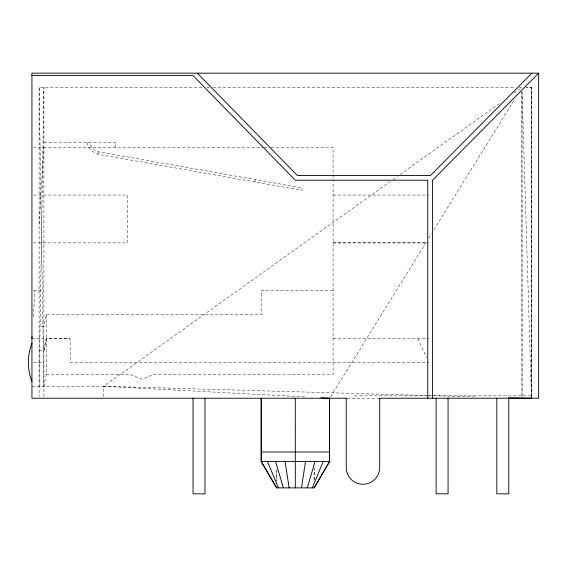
<?xml version="1.0" encoding="UTF-8"?>
<svg xmlns="http://www.w3.org/2000/svg" width="567" height="567" viewBox="0 0 567 567"><rect width="100%" height="100%" fill="white"/><g stroke="black" fill="none" stroke-linecap="round" stroke-linejoin="round"><path stroke-width="0.43" stroke-dasharray="2.83 2.13" d="M531.477 396.496L531.477 87.509L526.261 87.502L531.477 87.509L531.704 398.225M522.058 91.932L531.449 397.339L531.477 395.837L354.609 395.837L354.609 398.225M39.109 386.276L43.886 87.509L43.886 398.225M33.29 316.747L34.92 290.673M39.109 223.745L43.886 147.264M254.944 181.979L255.363 179.626M39.109 350.427L43.886 350.427L46.274 338.471L70.18 338.563L70.18 362.469L428.702 362.469M333.098 290.758L261.394 290.758L261.394 314.664L46.274 314.664L43.886 326.521L39.109 326.521M43.886 350.427L46.274 338.563L70.18 338.563M46.274 314.664L46.274 374.418L43.886 386.276L39.109 87.509L202.348 87.509M330.667 396.723L426.526 241.74M428.85 237.977L431.643 233.462M433.975 229.699L514.007 100.295M31.936 386.276L103.641 386.276L390.174 181.61M393.051 179.555L397.368 176.472M400.252 174.409L501.044 102.421M514 93.165L521.916 87.509L519.266 87.509M206.771 87.509L209.429 87.509M212.965 87.509L515.722 87.509M43.886 142.48L115.59 142.48L115.59 147.264M33.531 147.264L263.223 147.264M264.109 147.264L266.766 147.264M271.189 147.264L333.098 147.264L333.098 180.901M33.531 195.062L127.54 195.062L127.54 242.867L33.531 242.867M333.098 195.062L428.702 195.062M333.098 242.867L426.93 242.867M333.098 242.91L428.702 242.91M33.432 290.673L43.886 290.673M31.936 338.471L43.886 338.471M333.098 338.563L428.702 338.471M33.531 362.377L43.886 362.377M46.274 374.418L129.935 374.418L141.885 379.195L153.834 374.418L333.098 374.418L333.098 181.787M347.124 398.225L378.827 398.225M103.641 396.517L103.641 386.276L426.412 395.497M427.298 395.525L475.054 396.886M103.641 386.276L305.011 396.921M86.907 142.48A16.131 16.131 0 0 0 98.856 154.43L302.027 190.285L302.027 187.854L98.204 151.758A13.743 13.743 0 0 1 90.607 145.443L89.331 142.48M417.95 338.563L426.554 357.685M522.143 396.461L521.923 91.932L521.916 398.225M531.477 87.509L531.477 397.339M314.175 479.973L314.175 468.576L314.104 479.973M276.661 470.334L276.604 480.844L276.59 470.334M98.856 151.942L98.856 154.43M39.109 87.509L39.109 396.517"/><path stroke-width="0.85" d="M531.477 398.225L531.477 397.382L531.704 398.225L508.656 397.85M31.936 338.471L32.043 336.734M301.509 487.861L305.493 461.566M307.279 487.861L315.018 461.566M312.24 487.861L323.197 461.566M314.104 487.861L329.484 461.566L329.512 398.225M329.583 398.225L329.59 461.566L314.175 487.861L276.59 487.861L261.181 461.566L261.189 398.225M531.917 73.164L430.551 175.43L297.299 175.43L197.33 73.164M346.508 398.225L31.936 398.225L31.936 73.164L538.65 73.164L432.543 180.207L432.543 398.225M31.936 75.553L192.986 75.553L295.287 180.207L427.766 180.207L427.766 398.225M379.373 398.225L538.65 398.225L538.65 73.164M261.181 452.005L329.512 452.005M261.181 461.566L329.59 461.566M320.908 397.758L329.739 398.225M276.661 487.861L261.281 461.566L261.259 398.225M267.426 461.566L278.44 487.861M275.576 461.566L283.38 487.861M285.081 461.566L289.135 487.861M295.322 487.861L295.287 398.225M508.776 398.225L508.776 493.836L496.82 493.836L496.82 398.225M448.065 398.225L448.065 493.836L436.115 493.836L436.115 398.225M379.706 398.225L379.706 467.541A16.734 16.734 0 0 1 362.972 484.275A16.734 16.734 0 0 1 346.239 467.541L346.239 398.225M204.985 398.225L204.985 493.836L193.035 493.836L193.035 398.225M31.936 381.499A52.781 52.781 0 0 1 31.936 343.255"/></g></svg>
